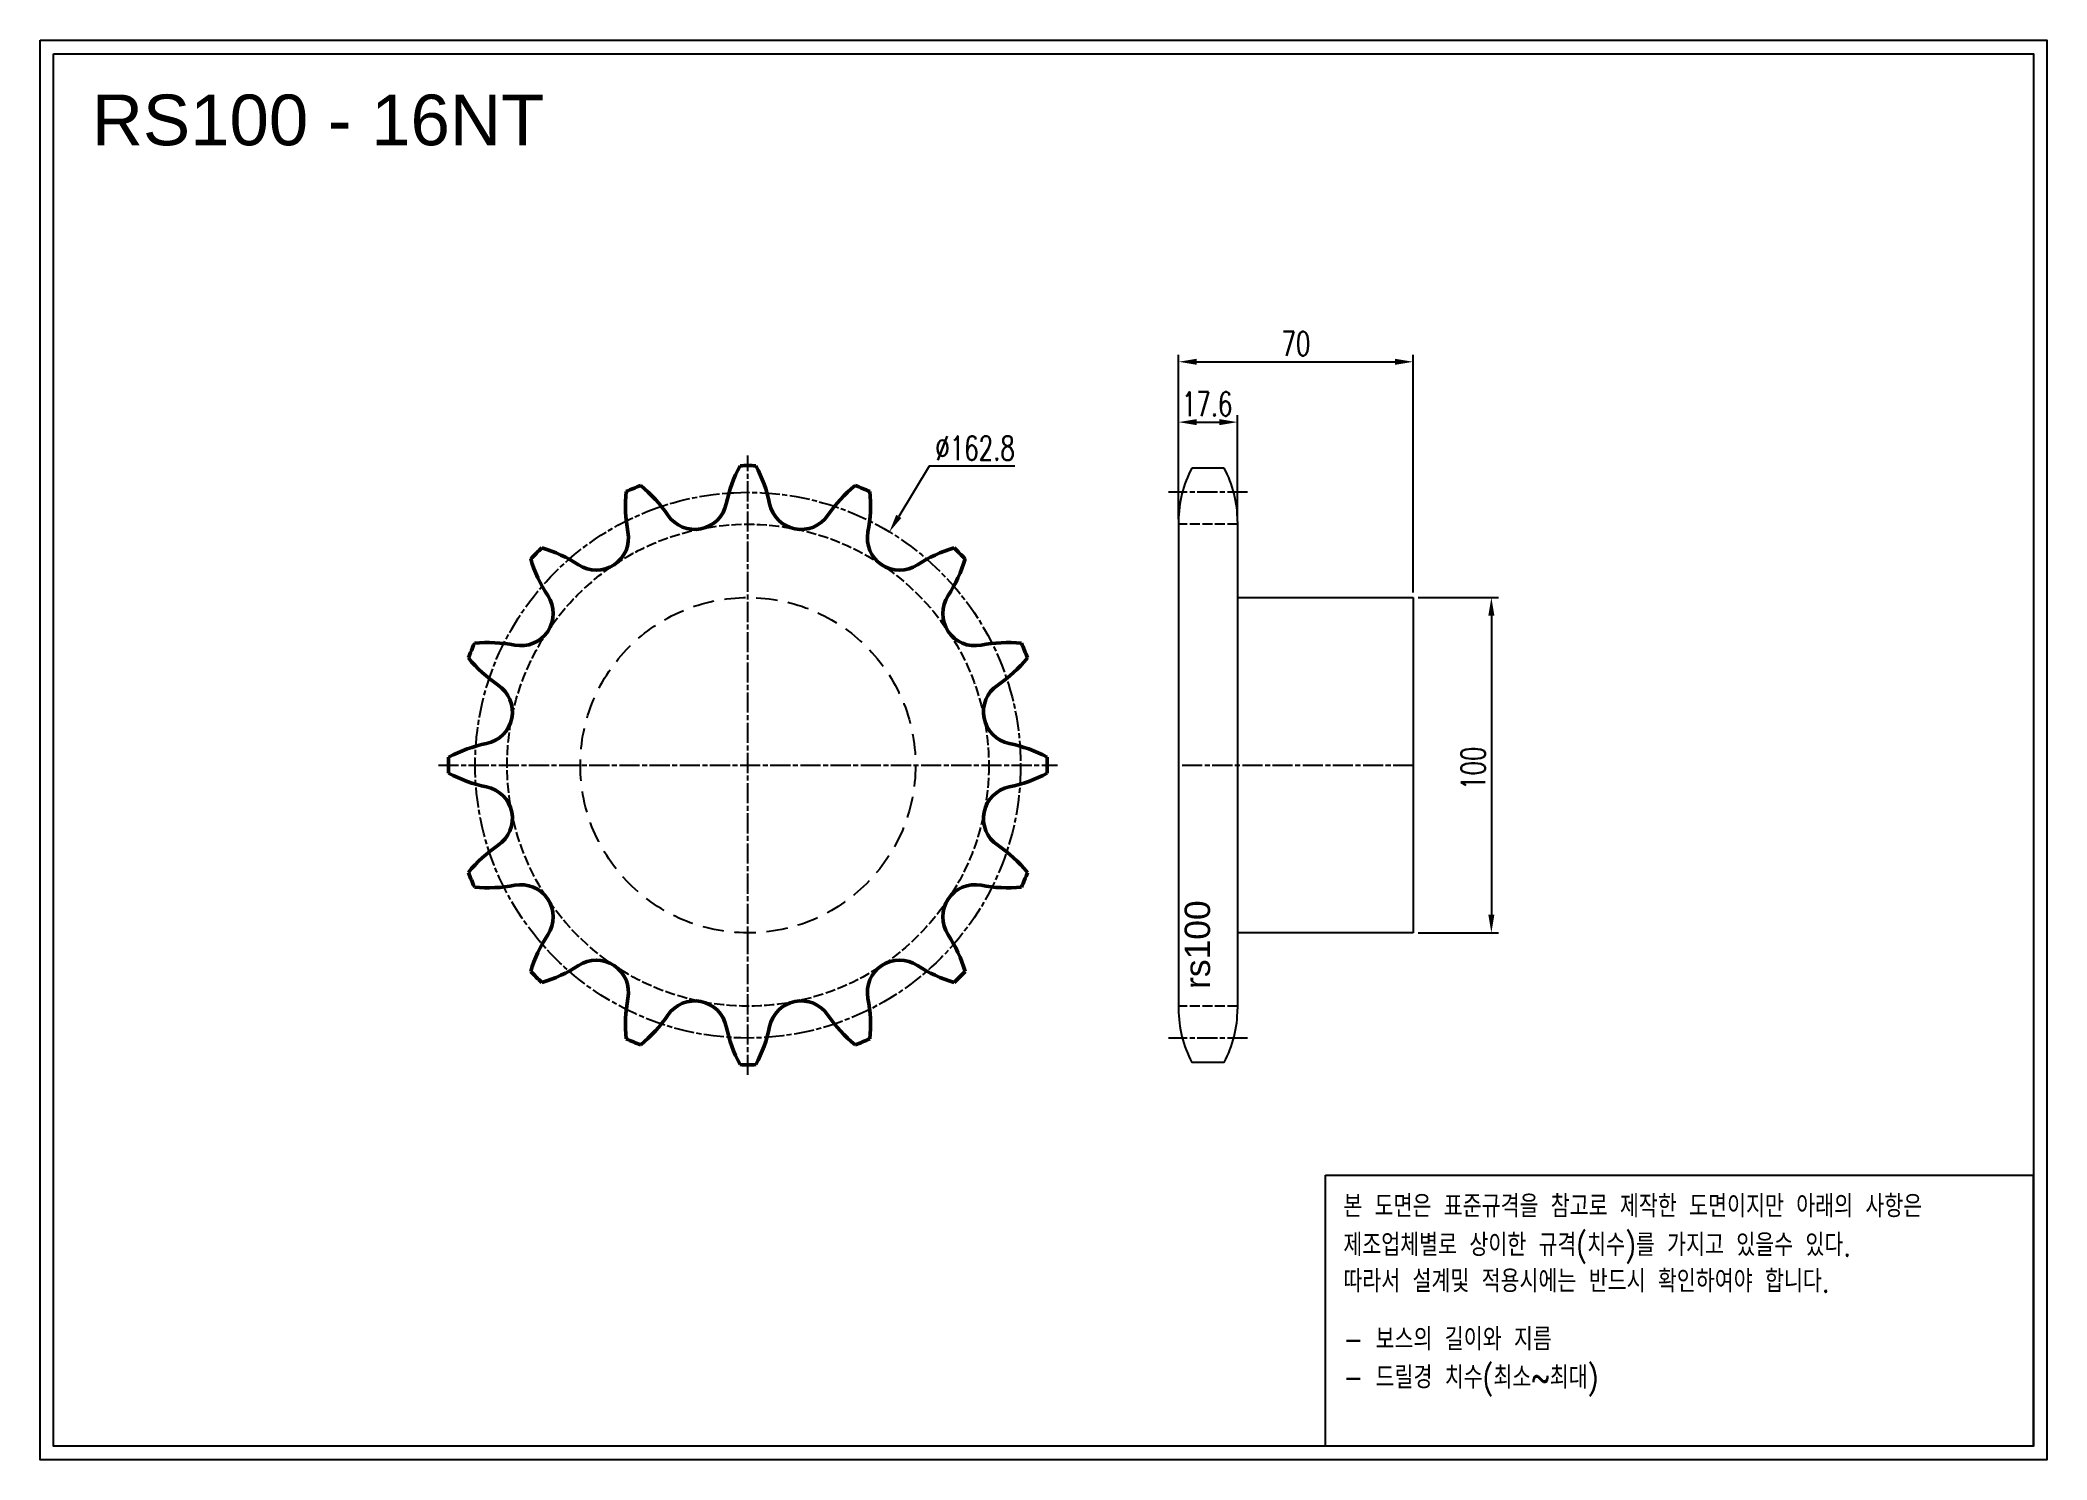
# Model space of a CAD drawing. Header units: millimetres. Extents: x -17530 to -16931, y 15711 to 16134.
import ezdxf

# ---------------------------------------------------------------- set-up
doc = ezdxf.new("R2010")
doc.units = ezdxf.units.MM
for name, pattern in [('AM_ISO02W050', [7.5, 6, -1.5]), ('AM_ISO02W050x2', [3.75, 3, -0.75]), ('AM_ISO08W050', [18, 12, -1.5, 3, -1.5]), ('AM_ISO08W050x2', [9, 6, -0.75, 1.5, -0.75]), ('HIDDEN', [9.525, 6.35, -3.175])]:
    doc.linetypes.add(name, pattern=pattern)
for name, color, linetype, lineweight in [('AM_0N', 7, 'Continuous', 50), ('AM_3N', 6, 'AM_ISO02W050', 25), ('AM_7', 4, 'AM_ISO08W050', 25), ('AM_7N', 4, 'AM_ISO08W050', 25)]:
    doc.layers.add(name, color=color, linetype=linetype, lineweight=lineweight)
doc.layers.add('HL', color=2, linetype='HIDDEN')
doc.layers.add('S-DIM', color=7, linetype='Continuous')
doc.styles.add('HAN', font='ROMANS.shx', dxfattribs={"width": 0.7, "bigfont": 'whgtxt.shx'})
doc.styles.add('HSG', font='SIMPLEX.shx', dxfattribs={"width": 0.7, "bigfont": 'HSG.shx'})
doc.styles.get("Standard").update_dxf_attribs({"font": 'arial.ttf'})
doc.dimstyles.new('APP16', dxfattribs={"dimscale": 3, "dimtxt": 2.4, "dimasz": 1.8, "dimexe": 0.7, "dimexo": 0.5, "dimgap": 0.6, "dimtad": 1, "dimtoh": 1, "dimdec": 1, "dimrnd": 0.01, "dimzin": 9, "dimdsep": 46, "dimtxsty": 'HSG', "dimcen": 0, "dimclrd": 1, "dimclre": 1, "dimclrt": 256, "dimazin": 2, "dimtp": 1, "dimtm": 1, "dimtfac": 0.5, "dimtdec": 1, "dimtofl": 0, "dimtmove": 0, "dimatfit": 3, "dimfxl": 0, "dimtvp": 1, "dimtolj": 2, "dimlwd": -1, "dimlwe": -1, "dimarcsym": 0})

# ---------------------------------------------------------------- blocks, each defined once
blk = doc.blocks.new('*D1')
at = {"layer": 'Defpoints', "color": 0, "transparency": 16777216}
for p in [(-17120.44, 15967.96), (-17120.44, 15867.96), (-17097.11, 15867.96)]:
    blk.add_point(p, dxfattribs=at)
at = {"layer": 'S-DIM', "color": 1, "transparency": 16777216}
for p, q in [((-17118.94, 15967.96), (-17095.01, 15967.96)), ((-17097.11, 15962.56), (-17097.11, 15873.36)), ((-17118.94, 15867.96), (-17095.01, 15867.96))]:
    blk.add_line(p, q, dxfattribs=at)
for points in [[(-17098.01, 15962.56), (-17096.21, 15962.56), (-17097.11, 15967.96)], [(-17098.01, 15873.36), (-17096.21, 15873.36), (-17097.11, 15867.96)]]:
    blk.add_solid(points, dxfattribs=at)
at = {"layer": 'S-DIM', "transparency": 16777216, "insert": (-17102.51, 15917.04), "char_height": 7.2, "attachment_point": 5, "rotation": 90, "style": 'HSG'}
blk.add_mtext('\\A2;100', dxfattribs=at)
blk = doc.blocks.new('*D2')
at = {"layer": 'Defpoints', "color": 0, "transparency": 16777216}
for p in [(-17172.84, 16020.26), (-17190.44, 15989.81), (-17172.84, 15989.81)]:
    blk.add_point(p, dxfattribs=at)
at = {"layer": 'S-DIM', "color": 1, "transparency": 16777216}
for p, q in [((-17190.44, 15991.31), (-17190.44, 16022.36)), ((-17185.04, 16020.26), (-17178.24, 16020.26)), ((-17172.84, 15991.31), (-17172.84, 16022.36))]:
    blk.add_line(p, q, dxfattribs=at)
for points in [[(-17185.04, 16021.16), (-17185.04, 16019.36), (-17190.44, 16020.26)], [(-17178.24, 16021.16), (-17178.24, 16019.36), (-17172.84, 16020.26)]]:
    blk.add_solid(points, dxfattribs=at)
at = {"layer": 'S-DIM', "transparency": 16777216, "insert": (-17181.9, 16025.66), "char_height": 7.2, "attachment_point": 5, "style": 'HSG'}
blk.add_mtext('\\A2;17.6', dxfattribs=at)
blk = doc.blocks.new('*D3')
at = {"layer": 'Defpoints', "color": 0, "transparency": 16777216}
for p in [(-17120.44, 16038.26), (-17190.44, 15989.81), (-17120.44, 15967.96)]:
    blk.add_point(p, dxfattribs=at)
at = {"layer": 'S-DIM', "color": 1, "transparency": 16777216}
for p, q in [((-17190.44, 15991.31), (-17190.44, 16040.36)), ((-17185.04, 16038.26), (-17125.84, 16038.26)), ((-17120.44, 15969.46), (-17120.44, 16040.36))]:
    blk.add_line(p, q, dxfattribs=at)
for points in [[(-17185.04, 16039.16), (-17185.04, 16037.36), (-17190.44, 16038.26)], [(-17125.84, 16039.16), (-17125.84, 16037.36), (-17120.44, 16038.26)]]:
    blk.add_solid(points, dxfattribs=at)
at = {"layer": 'S-DIM', "transparency": 16777216, "insert": (-17155.44, 16043.66), "char_height": 7.2, "attachment_point": 5, "style": 'HSG'}
blk.add_mtext('\\A2;70', dxfattribs=at)
blk = doc.blocks.new('*D4')
at = {"layer": 'Defpoints', "color": 0, "transparency": 16777216}
for p in [(-17276.71, 15987.53), (-17361.13, 15848.39)]:
    blk.add_point(p, dxfattribs=at)
at = {"layer": 'S-DIM', "color": 1, "transparency": 16777216}
for p, q in [((-17264.83, 16007.12), (-17273.91, 15992.15)), ((-17239.27, 16007.12), (-17264.83, 16007.12))]:
    blk.add_line(p, q, dxfattribs=at)
blk.add_solid([(-17274.68, 15992.62), (-17273.14, 15991.68), (-17276.71, 15987.53)], dxfattribs=at)
at = {"layer": 'S-DIM', "transparency": 16777216, "insert": (-17251.15, 16012.52), "char_height": 7.2, "attachment_point": 5, "style": 'HSG'}
blk.add_mtext('\\A2;∅162.8', dxfattribs=at)
blk = doc.blocks.new('notice1')
at = {"color": 4}
blk.add_lwpolyline([(-22142.12, 1735.9), (-22053.8, 1735.9), (-22053.8, 1702.07), (-22142.12, 1702.07)], close=True, dxfattribs=at)
at = {"color": 4, "style": 'HAN', "width": 0.8}
for s, p in [('본 도면은 표준규격을 참고로 제작한 도면이지만 아래의 사항은', (-22139.9, 1730.62)), ('제조업체별로 상이한 규격(치수)를 가지고 있을수 있다.', (-22139.9, 1725.78)), ('따라서 설계및 적용시에는 반드시 확인하여야 합니다.', (-22139.9, 1721.28)), ('- 보스의 길이와 지름', (-22139.9, 1714.03)), ('- 드릴경 치수(최소~최대)', (-22139.9, 1709.27))]:
    blk.add_text(s, height=2.7949, dxfattribs=at).set_placement(p)

msp = doc.modelspace()

# ---------------------------------------------------------------- linework, layer by layer
for p, q in [((-17176.82, 16006.58), (-17186.47, 16006.58)), ((-17190.44, 15990.68), (-17190.44, 15845.25)), ((-17172.84, 15990.68), (-17172.84, 15845.25)), ((-17172.84, 15967.96), (-17120.44, 15967.96)), ((-17120.44, 15967.96), (-17120.44, 15867.96)), ((-17120.44, 15867.96), (-17172.84, 15867.96)), ((-17176.82, 15829.35), (-17186.47, 15829.35))]:
    msp.add_line(p, q)
for points in [[(-17530.11, 16134.17), (-16931.36, 16134.17), (-16931.36, 15710.81), (-17530.11, 15710.81)], [(-17526.08, 16130.14), (-16935.39, 16130.14), (-16935.39, 15714.84), (-17526.08, 15714.84)]]:
    msp.add_lwpolyline(points, close=True)
for centre, start, end in [((-17156.64, 15990.68), 151.93881, 180), ((-17206.64, 15990.68), 0, 28.06119), ((-17156.64, 15845.25), 180, 208.06119), ((-17206.64, 15845.25), 331.93881, 0)]:
    msp.add_arc(centre, 33.8, start, end)
at = {"layer": 'AM_0N'}
for centre, radius, start, end in [((-17285.07, 15987.69), 41.15, 151.59122, 168.4375), ((-17318.92, 15917.96), 89.33, 88.49366, 91.50634), ((-17352.76, 15987.69), 41.15, 11.5625, 28.40878), ((-17314.33, 15995.33), 41.15, 174.09122, 190.9375), ((-17318.92, 15917.96), 89.33, 110.99366, 114.00634), ((-17376.87, 15969.43), 41.15, 34.0625, 50.90878), ((-17260.97, 15969.43), 41.15, 129.09122, 145.9375), ((-17318.92, 15917.96), 89.33, 65.99366, 69.00634), ((-17323.5, 15995.33), 41.15, 349.0625, 5.90878), ((-17334.81, 15997.87), 9.62, 214.0625, 348.4375), ((-17303.03, 15997.87), 9.62, 191.5625, 325.9375), ((-17364.18, 15985.7), 9.62, 236.5625, 10.9375), ((-17273.66, 15985.7), 9.62, 169.0625, 303.4375), ((-17318.92, 15917.96), 89.33, 133.49366, 136.50634), ((-17392.15, 15943.34), 41.15, 56.5625, 73.40878), ((-17245.68, 15943.34), 41.15, 106.59122, 123.4375), ((-17318.92, 15917.96), 89.33, 43.49366, 46.50634), ((-17344.29, 15991.2), 41.15, 196.59122, 213.4375), ((-17293.55, 15991.2), 41.15, 326.5625, 343.40878), ((-17386.66, 15963.22), 9.62, 259.0625, 33.4375), ((-17251.18, 15963.22), 9.62, 146.5625, 280.9375), ((-17318.92, 15917.96), 89.33, 155.99366, 159.00634), ((-17396.29, 15913.38), 41.15, 79.0625, 95.90878), ((-17241.55, 15913.38), 41.15, 84.09122, 100.9375), ((-17318.92, 15917.96), 89.33, 20.99366, 24.00634), ((-17370.39, 15975.91), 41.15, 219.09122, 235.9375), ((-17267.45, 15975.91), 41.15, 304.0625, 320.90878), ((-17398.82, 15933.86), 9.62, 281.5625, 55.9375), ((-17239.02, 15933.86), 9.62, 124.0625, 258.4375), ((-17388.65, 15884.12), 41.15, 101.5625, 118.40878), ((-17249.19, 15884.12), 41.15, 61.59122, 78.4375), ((-17318.92, 15917.96), 89.33, 178.49366, 181.50634), ((-17388.65, 15951.81), 41.15, 241.59122, 258.4375), ((-17249.19, 15951.81), 41.15, 281.5625, 298.40878), ((-17318.92, 15917.96), 89.33, 358.49366, 1.50634), ((-17398.82, 15902.07), 9.62, 304.0625, 78.4375), ((-17239.02, 15902.07), 9.62, 101.5625, 235.9375), ((-17370.39, 15860.01), 41.15, 124.0625, 140.90878), ((-17267.45, 15860.01), 41.15, 39.09122, 55.9375), ((-17318.92, 15917.96), 89.33, 200.99366, 204.00634), ((-17318.92, 15917.96), 89.33, 335.99366, 339.00634), ((-17396.29, 15922.55), 41.15, 264.09122, 280.9375), ((-17386.66, 15872.7), 9.62, 326.5625, 100.9375), ((-17251.18, 15872.7), 9.62, 79.0625, 213.4375), ((-17241.55, 15922.55), 41.15, 259.0625, 275.90878), ((-17344.29, 15844.73), 41.15, 146.5625, 163.40878), ((-17293.55, 15844.73), 41.15, 16.59122, 33.4375), ((-17318.92, 15917.96), 89.33, 223.49366, 226.50634), ((-17392.15, 15892.59), 41.15, 286.59122, 303.4375), ((-17364.18, 15850.23), 9.62, 349.0625, 123.4375), ((-17273.66, 15850.23), 9.62, 56.5625, 190.9375), ((-17245.68, 15892.59), 41.15, 236.5625, 253.40878), ((-17318.92, 15917.96), 89.33, 313.49366, 316.50634), ((-17314.33, 15840.59), 41.15, 169.0625, 185.90878), ((-17376.87, 15866.5), 41.15, 309.09122, 325.9375), ((-17334.81, 15838.06), 9.62, 11.5625, 145.9375), ((-17303.03, 15838.06), 9.62, 34.0625, 168.4375), ((-17260.97, 15866.5), 41.15, 214.0625, 230.90878), ((-17323.5, 15840.59), 41.15, 354.09122, 10.9375), ((-17285.07, 15848.24), 41.15, 191.5625, 208.40878), ((-17352.76, 15848.24), 41.15, 331.59122, 348.4375), ((-17318.92, 15917.96), 89.33, 245.99366, 249.00634), ((-17318.92, 15917.96), 89.33, 290.99366, 294.00634), ((-17318.92, 15917.96), 89.33, 268.49366, 271.50634)]:
    msp.add_arc(centre, radius, start, end, dxfattribs=at)
at = {"layer": 'AM_3N', "linetype": 'AM_ISO02W050x2'}
for p, q in [((-17172.84, 15989.81), (-17190.44, 15989.81)), ((-17172.84, 15846.12), (-17190.44, 15846.12))]:
    msp.add_line(p, q, dxfattribs=at)
msp.add_circle((-17318.92, 15917.96), 71.85, dxfattribs=at)
at = {"layer": 'AM_7', "linetype": 'AM_ISO08W050x2'}
for p, q in [((-17169.84, 15999.34), (-17193.44, 15999.34)), ((-17189.39, 15917.96), (-17120.44, 15917.96)), ((-17169.84, 15836.59), (-17193.44, 15836.59))]:
    msp.add_line(p, q, dxfattribs=at)
msp.add_circle((-17318.92, 15917.96), 81.37, dxfattribs=at)
at = {"layer": 'AM_7N', "linetype": 'AM_ISO08W050x2'}
for p, q in [((-17318.92, 15825.63), (-17318.92, 16010.3)), ((-17411.25, 15917.96), (-17226.58, 15917.96))]:
    msp.add_line(p, q, dxfattribs=at)
at = {"layer": 'HL'}
msp.add_circle((-17318.92, 15917.96), 50, dxfattribs=at)

# ---------------------------------------------------------------- block references
at = {"xscale": 2.3911759872, "yscale": 2.3911759872, "zscale": 2.3911759872}
msp.add_blockref('notice1', (35799.12, 11644.9), dxfattribs=at)

# ---------------------------------------------------------------- texts
msp.add_text('RS100 - 16NT', height=15.12).set_placement((-17514.69, 16102.82))
at = {"insert": (-17188.61, 15851.24), "char_height": 7.56, "width": 32.5046, "attachment_point": 1, "rotation": 90}
msp.add_mtext('rs100', dxfattribs=at)

# ---------------------------------------------------------------- dimensions: what is measured, and where the dimension line sits
at = {"layer": 'S-DIM'}
dim = msp.add_linear_dim(base=(-17120.44, 16038.26), p1=(-17190.44, 15989.81), p2=(-17120.44, 15967.96), dimstyle='APP16', dxfattribs=at)
dim.commit()
dim.dimension.update_dxf_attribs({"geometry": '*D3', "text_midpoint": (-17155.44, 16043.66)})
dim = msp.add_linear_dim(base=(-17172.84, 16020.26), p1=(-17190.44, 15989.81), p2=(-17172.84, 15989.81), dimstyle='APP16', dxfattribs=at)
dim.commit()
dim.dimension.update_dxf_attribs({"geometry": '*D2', "text_midpoint": (-17181.9, 16020.26), "dimtype": 128})
dim = msp.add_diameter_dim_2p(p1=(-17361.13, 15848.39), p2=(-17276.71, 15987.53), dimstyle='APP16', dxfattribs=at)
dim.commit()
dim.dimension.update_dxf_attribs({"geometry": '*D4', "text_midpoint": (-17251.15, 16007.12), "dimtype": 131})
dim = msp.add_linear_dim(base=(-17097.11, 15867.96), p1=(-17120.44, 15967.96), p2=(-17120.44, 15867.96), angle=90, dimstyle='APP16', dxfattribs=at)
dim.commit()
dim.dimension.update_dxf_attribs({"geometry": '*D1', "text_midpoint": (-17097.11, 15917.04), "dimtype": 128})

doc.saveas('drawing.dxf')
